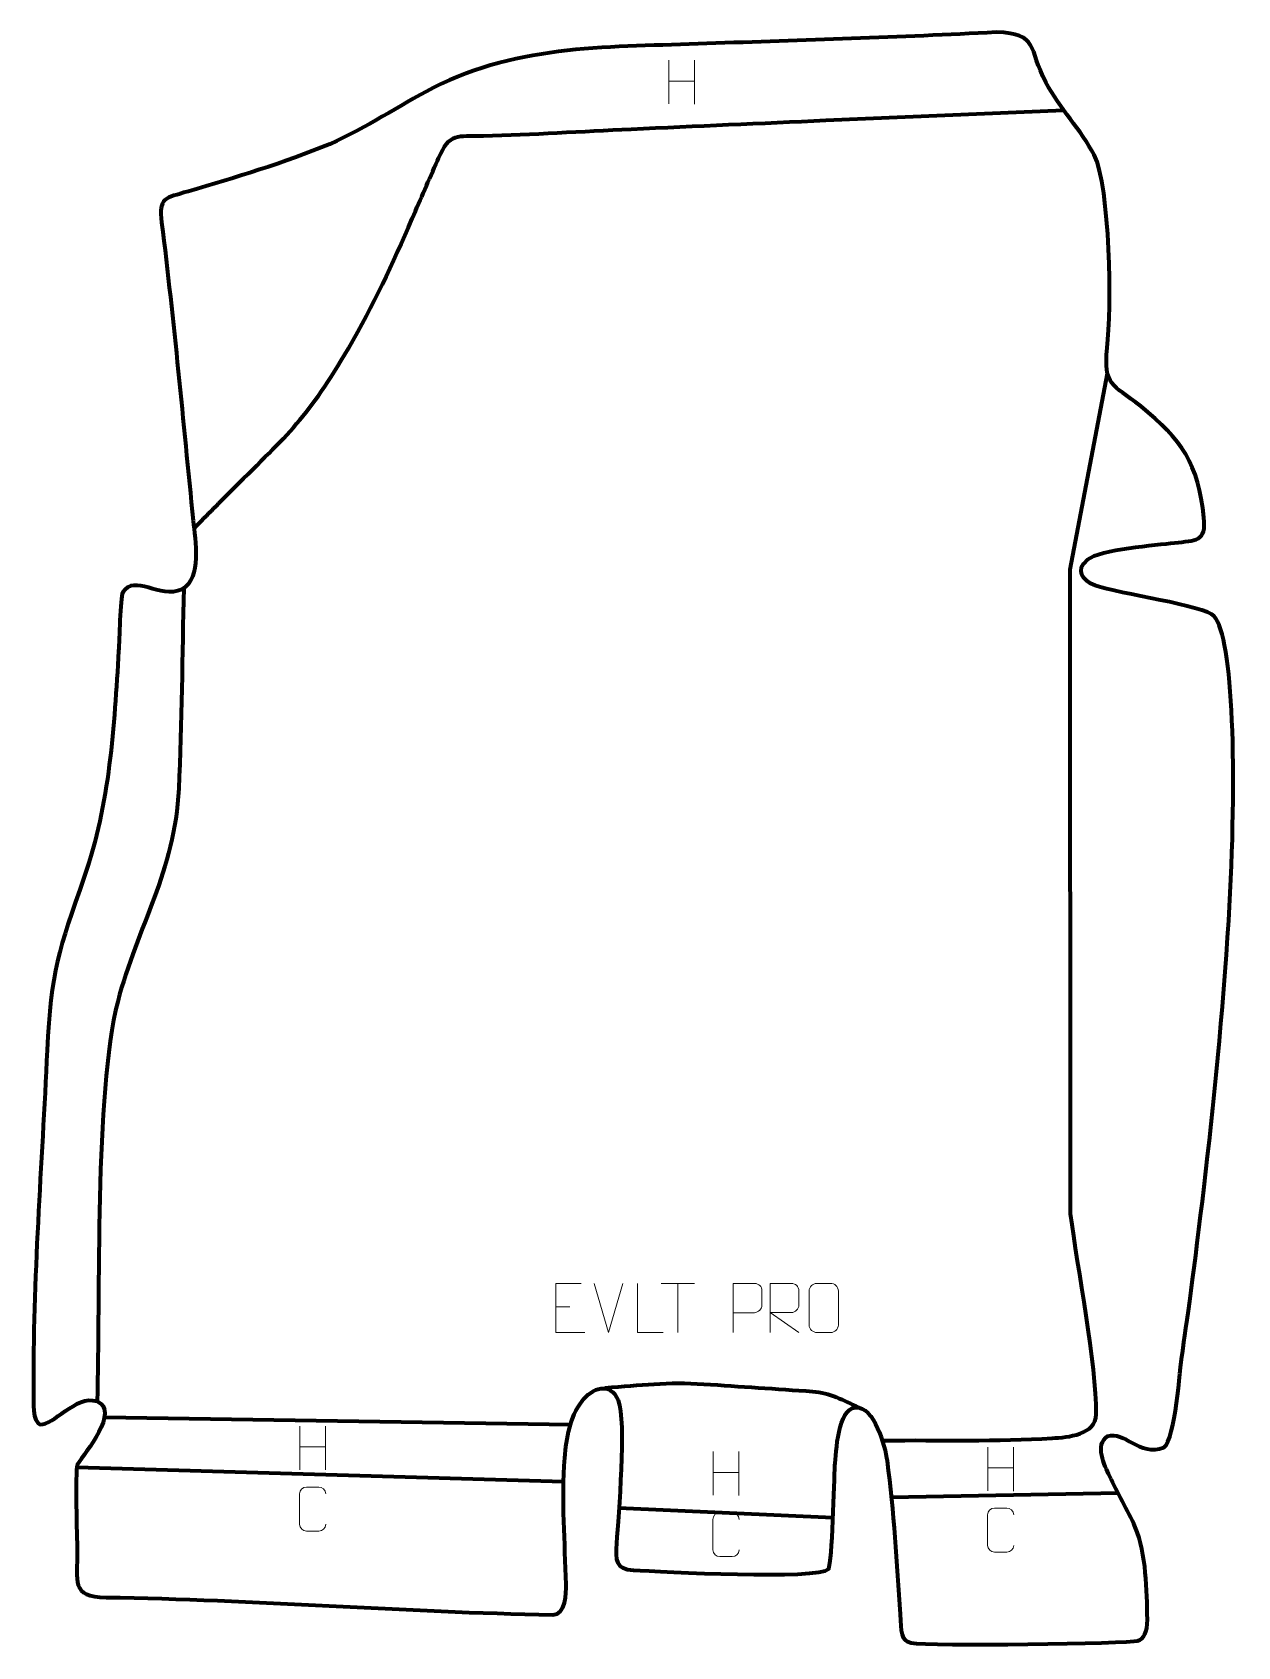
# Model space of a CAD drawing. Header units: millimetres. Extents: x -291 to 322, y -431 to 390.
import ezdxf

# ---------------------------------------------------------------- set-up
doc = ezdxf.new("R2010")
doc.units = ezdxf.units.MM
doc.header["$MEASUREMENT"] = 0
doc.layers.add('layer 1', color=7, linetype='Continuous')
doc.layers.add('layer 2', color=7, linetype='Continuous')

msp = doc.modelspace()

# ---------------------------------------------------------------- linework, layer by layer
at = {"layer": 'layer 1', "color": 250, "lineweight": 9}
for points in [[(32.8844, 375.961), (32.8844, 375.961), (32.8844, 353.7683), (32.8844, 353.7683)], [(46.0001, 375.961), (46.0001, 375.961), (46.0001, 353.6107), (46.0001, 353.6107)], [(32.9019, 365.3186), (32.9019, 365.3186), (46.0001, 365.3186), (46.0001, 365.3186)], [(2.2356, -270.7792), (2.2356, -270.7792), (-5.0862, -245.8256), (-5.0862, -245.8256)], [(9.5575, -245.8256), (9.5575, -245.8256), (2.2357, -270.7792), (2.2357, -270.7792)], [(29.0161, -245.8492), (29.0161, -245.8492), (46.0033, -245.8492), (46.0033, -245.8492)], [(37.5099, -270.7792), (37.5099, -270.7792), (37.5099, -245.8257), (37.5099, -245.8257)], [(-24.609, -257.6979), (-24.609, -257.6979), (-17.4409, -257.6979), (-17.4409, -257.6979)], [(-154.7935, -318.3064), (-154.7935, -318.3064), (-154.7935, -340.4991), (-154.7935, -340.4991)], [(-141.6778, -318.3064), (-141.6778, -318.3064), (-141.6778, -340.6567), (-141.6778, -340.6567)], [(-154.776, -328.9488), (-154.776, -328.9488), (-141.6778, -328.9488), (-141.6778, -328.9488)], [(55.4782, -331.3151), (55.4782, -331.3151), (55.4782, -353.5078), (55.4782, -353.5078)], [(68.5939, -331.3151), (68.5939, -331.3151), (68.5939, -353.6654), (68.5939, -353.6654)], [(195.1898, -328.9948), (195.1898, -328.9948), (195.1898, -351.1875), (195.1898, -351.1875)], [(208.3055, -328.9948), (208.3055, -328.9948), (208.3055, -351.3451), (208.3055, -351.3451)], [(55.4957, -341.9575), (55.4957, -341.9575), (68.5939, -341.9575), (68.5939, -341.9575)], [(195.2073, -339.6372), (195.2073, -339.6372), (208.3055, -339.6372), (208.3055, -339.6372)]]:
    msp.add_open_spline(points, degree=3, dxfattribs=at)
at = {"layer": 'layer 1', "color": 140, "lineweight": 158}
for points, knots in [([(-208.5914, 138.0317), (-201.863, 144.8291), (-195.1346, 151.6264), (-188.4062, 158.4238), (-188.4062, 158.4238), (-160.9844, 185.5761), (-149.9831, 195.1542), (-130.074, 229.5412), (-130.074, 229.5412), (-116.9538, 252.2023), (-107.9508, 271.7303), (-97.5624, 295.6356), (-97.5624, 295.6356), (-93.3165, 305.406), (-89.0355, 315.1613), (-84.7631, 324.9201), (-84.7631, 324.9201), (-84.7631, 324.9201), (-84.1609, 326.2961), (-84.1609, 326.2961), (-84.1609, 326.2961), (-78.4378, 339.3426), (-74.9338, 337.3117), (-61.4156, 337.6465), (-61.4156, 337.6465), (-36.3743, 338.2666), (-11.2393, 339.8582), (13.7944, 341.0056), (13.7944, 341.0056), (46.8095, 342.5063), (79.8245, 344.0069), (112.8396, 345.5076), (112.8396, 345.5076), (112.8396, 345.5076), (233.857, 350.6822), (233.857, 350.6822)], [0, 0, 0, 0, 0.1, 0.1, 0.1, 0.1, 0.2, 0.2, 0.2, 0.2, 0.3, 0.3, 0.3, 0.3, 0.4, 0.4, 0.4, 0.4, 0.5, 0.5, 0.5, 0.5, 0.6, 0.6, 0.6, 0.6, 0.7, 0.7, 0.7, 0.7, 0.8, 0.8, 0.8, 0.8, 1, 1, 1, 1]), ([(142.3402, -325.6743), (170.4041, -325.3194), (200.1601, -326.2676), (227.9885, -324.4883), (227.9885, -324.4883), (235.944, -323.9797), (250.2363, -322.8968), (250.3534, -312.2186), (250.3534, -312.2186), (250.6309, -286.9083), (240.809, -238.0424), (237.3258, -210.4483), (237.3258, -210.4483), (237.3258, -210.4483), (237.1277, 117.0397), (237.1277, 117.0397), (237.1277, 117.0397), (237.1277, 117.0397), (256.1247, 216.7907), (256.1247, 216.7907)], [0, 0, 0, 0, 0.16666667, 0.16666667, 0.16666667, 0.16666667, 0.33333333, 0.33333333, 0.33333333, 0.33333333, 0.5, 0.5, 0.5, 0.5, 0.66666667, 0.66666667, 0.66666667, 0.66666667, 1, 1, 1, 1]), ([(-213.8234, 107.5617), (-214.6546, 73.6858), (-214.757, 39.3384), (-216.391, 5.5407), (-216.391, 5.5407), (-218.4267, -36.5668), (-237.2431, -63.7352), (-247.4091, -102.6132), (-247.4091, -102.6132), (-259.3553, -149.1771), (-256.2524, -253.875), (-257.9181, -305.6642)], [0, 0, 0, 0, 0.25, 0.25, 0.25, 0.25, 0.5, 0.5, 0.5, 0.5, 1, 1, 1, 1]), ([(0.5907, -298.8863), (18.6084, -297.4869), (32.4243, -295.7551), (50.7563, -296.9807), (50.7563, -296.9807), (69.1505, -298.221), (87.6312, -299.4576), (106.0156, -300.7455), (106.0156, -300.7455), (115.0419, -301.3778), (121.6849, -305.1933), (129.744, -308.9988)], [0, 0, 0, 0, 0.25, 0.25, 0.25, 0.25, 0.5, 0.5, 0.5, 0.5, 1, 1, 1, 1])]:
    msp.add_open_spline(points, degree=3, knots=knots, dxfattribs=at)
at = {"layer": 'layer 1', "color": 250, "lineweight": 9}
for points, knots in [([(-11.7351, -245.8182), (-11.7351, -245.8182), (-24.609, -245.8182), (-24.609, -245.8182), (-24.609, -245.8182), (-24.609, -245.8182), (-24.609, -270.7718), (-24.609, -270.7718), (-24.609, -270.7718), (-24.609, -270.7718), (-9.7432, -270.7718), (-9.7432, -270.7718)], [0, 0, 0, 0, 0.25, 0.25, 0.25, 0.25, 0.5, 0.5, 0.5, 0.5, 1, 1, 1, 1]), ([(30.0057, -270.7793), (30.0057, -270.7793), (17.0566, -270.7793), (17.0566, -270.7793), (17.0566, -270.7793), (17.0566, -270.7793), (17.0566, -245.8257), (17.0566, -245.8257)], [0, 0, 0, 0, 0.33333333, 0.33333333, 0.33333333, 0.33333333, 1, 1, 1, 1]), ([(65.6654, -270.7794), (65.6654, -270.7794), (65.6654, -245.8258), (65.6654, -245.8258), (65.6654, -245.8258), (69.2604, -245.8258), (72.8557, -245.8258), (76.4511, -245.8258), (76.4511, -245.8258), (78.7763, -245.8637), (80.3337, -247.3538), (80.3295, -249.7199), (80.3295, -249.7199), (80.3291, -251.7556), (80.3291, -254.8149), (80.3295, -256.8509), (80.3295, -256.8509), (80.323, -258.7263), (78.5108, -260.6682), (76.5012, -260.6873), (76.5012, -260.6873), (76.5012, -260.6873), (65.6654, -260.6873), (65.6654, -260.6873)], [0, 0, 0, 0, 0.14285714, 0.14285714, 0.14285714, 0.14285714, 0.28571429, 0.28571429, 0.28571429, 0.28571429, 0.42857143, 0.42857143, 0.42857143, 0.42857143, 0.57142857, 0.57142857, 0.57142857, 0.57142857, 0.71428571, 0.71428571, 0.71428571, 0.71428571, 1, 1, 1, 1]), ([(84.4181, -270.7755), (84.4181, -270.7755), (84.4181, -245.822), (84.4181, -245.822), (84.4181, -245.822), (88.0129, -245.822), (91.6084, -245.822), (95.2036, -245.822), (95.2036, -245.822), (97.5289, -245.8597), (99.0862, -247.3497), (99.0821, -249.7161), (99.0821, -249.7161), (99.0817, -251.7516), (99.0817, -254.811), (99.0821, -256.847), (99.0821, -256.847), (99.0756, -258.7225), (97.2633, -260.6643), (95.2538, -260.6834), (95.2538, -260.6834), (95.2538, -260.6834), (84.4181, -260.6834), (84.4181, -260.6834), (84.4181, -260.6834), (84.4181, -260.6834), (99.0728, -270.7755), (99.0728, -270.7755)], [0, 0, 0, 0, 0.125, 0.125, 0.125, 0.125, 0.25, 0.25, 0.25, 0.25, 0.375, 0.375, 0.375, 0.375, 0.5, 0.5, 0.5, 0.5, 0.625, 0.625, 0.625, 0.625, 0.75, 0.75, 0.75, 0.75, 1, 1, 1, 1]), ([(108.2306, -245.8223), (110.5563, -245.8223), (112.8824, -245.8223), (115.2085, -245.8223), (115.2085, -245.8223), (117.1551, -245.7867), (119.1465, -247.2783), (119.1732, -249.7159), (119.1732, -249.7159), (119.1728, -255.4628), (119.1728, -261.2101), (119.1732, -266.9578), (119.1732, -266.9578), (119.0334, -269.2812), (117.3562, -270.7608), (115.2085, -270.7716), (115.2085, -270.7716), (112.8766, -270.7712), (110.5447, -270.7712), (108.2132, -270.7716), (108.2132, -270.7716), (106.2882, -270.877), (104.3161, -268.9925), (104.3273, -266.9752), (104.3273, -266.9752), (104.3276, -261.2051), (104.3276, -255.4354), (104.3273, -249.6661), (104.3273, -249.6661), (104.3315, -247.528), (106.0782, -245.8088), (108.2306, -245.8223)], [0, 0, 0, 0, 0.11111111, 0.11111111, 0.11111111, 0.11111111, 0.22222222, 0.22222222, 0.22222222, 0.22222222, 0.33333333, 0.33333333, 0.33333333, 0.33333333, 0.44444444, 0.44444444, 0.44444444, 0.44444444, 0.55555556, 0.55555556, 0.55555556, 0.55555556, 0.66666667, 0.66666667, 0.66666667, 0.66666667, 0.77777778, 0.77777778, 0.77777778, 0.77777778, 1, 1, 1, 1]), ([(-141.587, -368.2818), (-141.7122, -370.3628), (-143.2144, -371.688), (-145.1381, -371.6977), (-145.1381, -371.6977), (-147.2267, -371.6974), (-149.3153, -371.6974), (-151.4036, -371.6977), (-151.4036, -371.6977), (-153.1278, -371.7921), (-154.8942, -370.1042), (-154.8842, -368.2974), (-154.8842, -368.2974), (-154.8838, -363.1292), (-154.8838, -357.9615), (-154.8842, -352.7941), (-154.8842, -352.7941), (-154.8804, -350.879), (-153.3159, -349.3391), (-151.388, -349.3512), (-151.388, -349.3512), (-149.305, -349.3512), (-147.2215, -349.3512), (-145.1381, -349.3512), (-145.1381, -349.3512), (-143.3946, -349.3194), (-141.6109, -350.6553), (-141.587, -352.8387)], [0, 0, 0, 0, 0.125, 0.125, 0.125, 0.125, 0.25, 0.25, 0.25, 0.25, 0.375, 0.375, 0.375, 0.375, 0.5, 0.5, 0.5, 0.5, 0.625, 0.625, 0.625, 0.625, 0.75, 0.75, 0.75, 0.75, 1, 1, 1, 1]), ([(208.3963, -378.9702), (208.2711, -381.0512), (206.7689, -382.3764), (204.8452, -382.3861), (204.8452, -382.3861), (202.7566, -382.3858), (200.668, -382.3858), (198.5797, -382.3861), (198.5797, -382.3861), (196.8555, -382.4805), (195.0891, -380.7926), (195.0991, -378.9858), (195.0991, -378.9858), (195.0995, -373.8176), (195.0995, -368.6499), (195.0991, -363.4825), (195.0991, -363.4825), (195.1029, -361.5674), (196.6674, -360.0275), (198.5953, -360.0396), (198.5953, -360.0396), (200.6783, -360.0396), (202.7618, -360.0396), (204.8452, -360.0396), (204.8452, -360.0396), (206.5887, -360.0078), (208.3724, -361.3437), (208.3963, -363.5271)], [0, 0, 0, 0, 0.125, 0.125, 0.125, 0.125, 0.25, 0.25, 0.25, 0.25, 0.375, 0.375, 0.375, 0.375, 0.5, 0.5, 0.5, 0.5, 0.625, 0.625, 0.625, 0.625, 0.75, 0.75, 0.75, 0.75, 1, 1, 1, 1]), ([(68.6847, -381.2905), (68.5595, -383.3715), (67.0573, -384.6967), (65.1336, -384.7064), (65.1336, -384.7064), (63.045, -384.7061), (60.9564, -384.7061), (58.8681, -384.7064), (58.8681, -384.7064), (57.1439, -384.8008), (55.3775, -383.1129), (55.3875, -381.3061), (55.3875, -381.3061), (55.3879, -376.1379), (55.3879, -370.9702), (55.3875, -365.8028), (55.3875, -365.8028), (55.3913, -363.8877), (56.9558, -362.3478), (58.8837, -362.3599), (58.8837, -362.3599), (60.9667, -362.3599), (63.0502, -362.3599), (65.1336, -362.3599), (65.1336, -362.3599), (66.8771, -362.3281), (68.6608, -363.664), (68.6847, -365.8474)], [0, 0, 0, 0, 0.125, 0.125, 0.125, 0.125, 0.25, 0.25, 0.25, 0.25, 0.375, 0.375, 0.375, 0.375, 0.5, 0.5, 0.5, 0.5, 0.625, 0.625, 0.625, 0.625, 0.75, 0.75, 0.75, 0.75, 1, 1, 1, 1])]:
    msp.add_open_spline(points, degree=3, knots=knots, dxfattribs=at)
at = {"layer": 'layer 1', "color": 140, "lineweight": 158}
for points in [[(-254.135, -313.7278), (-254.135, -313.7278), (-17.1076, -317.5214), (-17.1076, -317.5214)], [(-268.1644, -339.1879), (-268.1644, -339.1879), (-20.5834, -346.5108), (-20.5834, -346.5108)], [(146.0744, -354.4884), (146.0744, -354.4884), (261.4641, -352.3166), (261.4641, -352.3166)], [(7.5855, -359.9479), (7.5855, -359.9479), (116.4316, -364.7718), (116.4316, -364.7718)]]:
    msp.add_open_spline(points, degree=3, dxfattribs=at)
at = {"layer": 'layer 2', "color": 242, "lineweight": 158}
msp.add_open_spline([(-139.5122, 333.3795), (-120.2968, 342.0453), (-105.0885, 352.39), (-86.9162, 361.9677), (-86.9162, 361.9677), (-43.1943, 384.3641), (4.5313, 382.6498), (52.2671, 384.4427), (52.2671, 384.4427), (101.3479, 386.2688), (150.4487, 387.6667), (199.4996, 390.2173), (199.4996, 390.2173), (221.4021, 389.6596), (215.6947, 381.8945), (224.6917, 364.7583), (224.6917, 364.7583), (232.011, 351.4855), (242.5968, 340.4844), (249.3304, 327.9359), (249.3304, 327.9359), (257.5406, 311.6322), (258.3294, 249.3806), (255.9269, 229.8128), (255.9269, 229.8128), (254.1586, 210.252), (258.4565, 211.6777), (273.0149, 200.1049), (273.0149, 200.1049), (294.114, 182.899), (302.1821, 171.0431), (305.1627, 143.5081), (305.1627, 143.5081), (306.5003, 131.151), (300.9455, 131.9934), (290.1873, 130.6682), (290.1873, 130.6682), (280.8571, 129.5638), (252.2841, 127.4178), (245.9357, 122.1674), (245.9357, 122.1674), (239.6527, 116.9711), (243.0726, 111.4143), (249.8975, 108.9852), (249.8975, 108.9852), (262.0094, 104.6743), (305.5586, 98.8248), (310.3886, 93.3942), (310.3886, 93.3942), (320.0145, 82.5711), (322.3405, 14.312), (317.7418, -61.3479), (317.7418, -61.3479), (312.1414, -153.4899), (297.8681, -256.6727), (294.1628, -281.2653), (294.1628, -281.2653), (292.8434, -290.0224), (290.6356, -324.5435), (284.8099, -329.1892), (284.8099, -329.1892), (272.2308, -334.0751), (264.5673, -320.4347), (256.121, -323.5171), (256.121, -323.5171), (249.4757, -327.8378), (254.5683, -338.2404), (257.1117, -343.6625), (257.1117, -343.6625), (261.2455, -352.383), (266.4072, -361.1487), (270.2465, -369.668), (270.2465, -369.668), (275.9175, -383.6212), (276.0805, -401.6), (276.406, -416.6375), (276.406, -416.6375), (276.3047, -423.5088), (274.5859, -426.3401), (271.4274, -427.449), (271.4274, -427.449), (267.593, -428.7951), (164.6931, -430.5017), (156.1987, -428.5417), (156.1987, -428.5417), (150.7703, -427.2892), (151.1703, -423.1877), (150.5735, -413.9212), (150.5735, -413.9212), (148.8972, -387.8935), (147.3254, -361.8807), (143.9419, -336.004), (143.9419, -336.004), (142.9476, -328.399), (137.4969, -308.1833), (127.867, -308.8649), (127.867, -308.8649), (118.8351, -309.5042), (118.1075, -331.6008), (117.4313, -338.5065), (117.4313, -338.5065), (117.003, -346.0316), (116.0743, -387.6899), (114.2573, -390.919), (114.2573, -390.919), (109.4564, -396.6994), (28.4371, -392.272), (15.0157, -391.5792), (15.0157, -391.5792), (5.7095, -391.0988), (5.7733, -386.6694), (6.3258, -377.8262), (6.3258, -377.8262), (7.2085, -363.9465), (11.4956, -315.7017), (7.175, -305.2406), (7.175, -305.2406), (3.1325, -295.453), (-6.2184, -298.8584), (-11.2263, -305.6782), (-11.2263, -305.6782), (-17.5348, -314.2694), (-19.1441, -324.1073), (-19.9657, -334.4911), (-19.9657, -334.4911), (-21.6778, -356.1304), (-19.8336, -377.2024), (-19.3262, -398.8062), (-19.3262, -398.8062), (-19.2282, -403.319), (-19.4357, -414.3384), (-26.0156, -414.2292), (-26.0156, -414.2292), (-101.8547, -412.9712), (-177.7769, -406.4032), (-253.247, -405.4417), (-253.247, -405.4417), (-271.5557, -405.2524), (-267.8874, -396.8822), (-268.0197, -381.8078), (-268.0197, -381.8078), (-268.0937, -374.0714), (-269.3005, -342.8047), (-267.9076, -337.7473), (-267.9076, -337.7473), (-264.0647, -331.6845), (-246.0985, -310.8596), (-257.9181, -305.6642), (-257.9181, -305.6642), (-268.9505, -302.3381), (-280.1303, -318.2763), (-286.7819, -317.4538), (-286.7819, -317.4538), (-290.8772, -316.9474), (-290.2045, -305.0022), (-290.2531, -301.9212), (-290.2531, -301.9212), (-290.7469, -244.184), (-285.8872, -185.0713), (-283.3519, -127.2292), (-283.3519, -127.2292), (-281.4537, -87.4417), (-277.3528, -75.9751), (-264.4283, -39.0484), (-264.4283, -39.0484), (-251.4461, -1.9568), (-249.2467, 37.1471), (-246.9261, 75.8459), (-246.9261, 75.8459), (-246.6176, 81.1202), (-246.2273, 102.2182), (-244.8294, 105.5147), (-244.8294, 105.5147), (-238.7177, 114.9556), (-226.0355, 102.0171), (-214.856, 106.9164), (-214.856, 106.9164), (-204.4074, 112.6864), (-208.0311, 132.0603), (-209.0343, 141.9343), (-209.0343, 141.9343), (-214.1671, 192.354), (-218.7642, 243.3111), (-225.0732, 293.5452), (-225.0732, 293.5452), (-226.6851, 306.3791), (-223.3872, 305.8208), (-211.5769, 309.3221), (-211.5769, 309.3221), (-187.6124, 316.4267), (-162.5632, 323.7761), (-139.5122, 333.3795)], degree=3, knots=[0, 0, 0, 0, 0.02040816, 0.02040816, 0.02040816, 0.02040816, 0.04081633, 0.04081633, 0.04081633, 0.04081633, 0.06122449, 0.06122449, 0.06122449, 0.06122449, 0.08163265, 0.08163265, 0.08163265, 0.08163265, 0.10204082, 0.10204082, 0.10204082, 0.10204082, 0.12244898, 0.12244898, 0.12244898, 0.12244898, 0.14285714, 0.14285714, 0.14285714, 0.14285714, 0.16326531, 0.16326531, 0.16326531, 0.16326531, 0.18367347, 0.18367347, 0.18367347, 0.18367347, 0.20408163, 0.20408163, 0.20408163, 0.20408163, 0.2244898, 0.2244898, 0.2244898, 0.2244898, 0.24489796, 0.24489796, 0.24489796, 0.24489796, 0.26530612, 0.26530612, 0.26530612, 0.26530612, 0.28571429, 0.28571429, 0.28571429, 0.28571429, 0.30612245, 0.30612245, 0.30612245, 0.30612245, 0.32653061, 0.32653061, 0.32653061, 0.32653061, 0.34693878, 0.34693878, 0.34693878, 0.34693878, 0.36734694, 0.36734694, 0.36734694, 0.36734694, 0.3877551, 0.3877551, 0.3877551, 0.3877551, 0.40816327, 0.40816327, 0.40816327, 0.40816327, 0.42857143, 0.42857143, 0.42857143, 0.42857143, 0.44897959, 0.44897959, 0.44897959, 0.44897959, 0.46938776, 0.46938776, 0.46938776, 0.46938776, 0.48979592, 0.48979592, 0.48979592, 0.48979592, 0.51020408, 0.51020408, 0.51020408, 0.51020408, 0.53061224, 0.53061224, 0.53061224, 0.53061224, 0.55102041, 0.55102041, 0.55102041, 0.55102041, 0.57142857, 0.57142857, 0.57142857, 0.57142857, 0.59183673, 0.59183673, 0.59183673, 0.59183673, 0.6122449, 0.6122449, 0.6122449, 0.6122449, 0.63265306, 0.63265306, 0.63265306, 0.63265306, 0.65306122, 0.65306122, 0.65306122, 0.65306122, 0.67346939, 0.67346939, 0.67346939, 0.67346939, 0.69387755, 0.69387755, 0.69387755, 0.69387755, 0.71428571, 0.71428571, 0.71428571, 0.71428571, 0.73469388, 0.73469388, 0.73469388, 0.73469388, 0.75510204, 0.75510204, 0.75510204, 0.75510204, 0.7755102, 0.7755102, 0.7755102, 0.7755102, 0.79591837, 0.79591837, 0.79591837, 0.79591837, 0.81632653, 0.81632653, 0.81632653, 0.81632653, 0.83673469, 0.83673469, 0.83673469, 0.83673469, 0.85714286, 0.85714286, 0.85714286, 0.85714286, 0.87755102, 0.87755102, 0.87755102, 0.87755102, 0.89795918, 0.89795918, 0.89795918, 0.89795918, 0.91836735, 0.91836735, 0.91836735, 0.91836735, 0.93877551, 0.93877551, 0.93877551, 0.93877551, 0.95918367, 0.95918367, 0.95918367, 0.95918367, 1, 1, 1, 1], dxfattribs=at)

doc.saveas('drawing.dxf')
